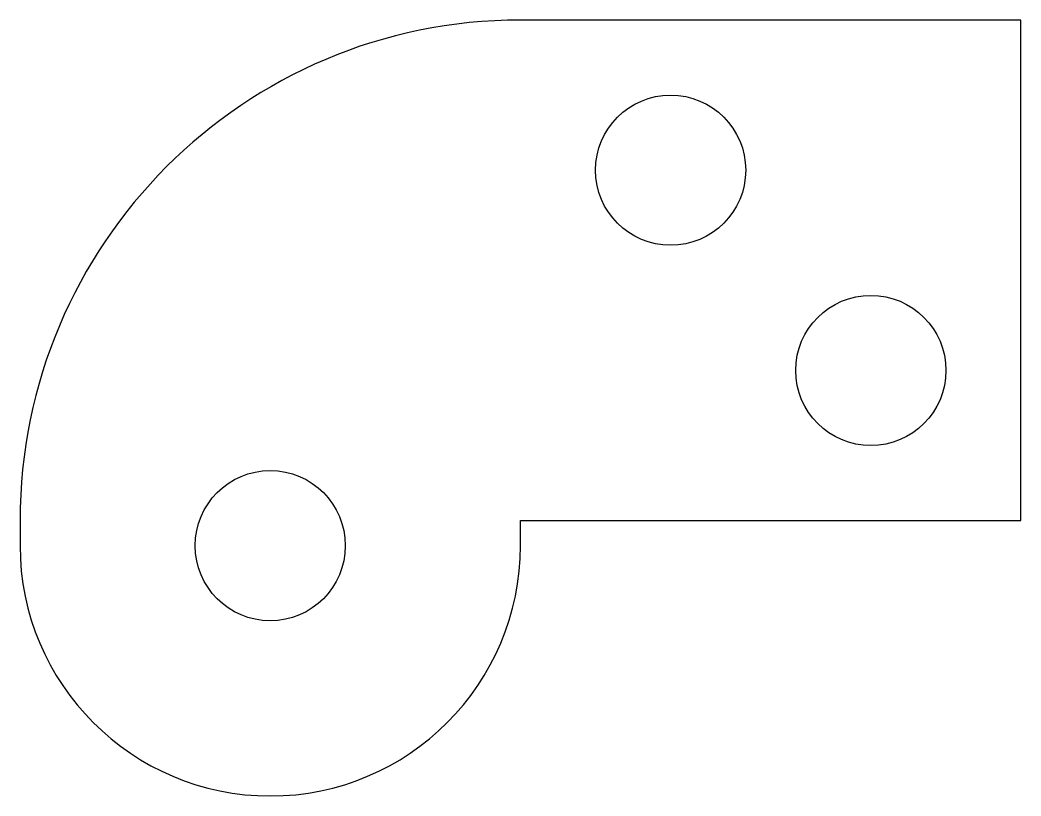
# Model space of a CAD drawing. Header units: millimetres. Extents: x -5 to 15, y -5 to 10.5.
import ezdxf

# ---------------------------------------------------------------- set-up
doc = ezdxf.new("R2010")
doc.units = ezdxf.units.MM

msp = doc.modelspace()

# ---------------------------------------------------------------- linework, layer by layer
at = {"color": 7, "linetype": 'Continuous', "lineweight": 25}
for p, q in [((15, 10.5), (5, 10.5)), ((15, 0.5), (15, 10.5)), ((-5, 0.5), (-5, 0)), ((5, 0), (5, 0.5)), ((5, 0.5), (15, 0.5))]:
    msp.add_line(p, q, dxfattribs=at)
for centre in [(8, 7.5), (12, 3.5), (0, 0)]:
    msp.add_circle(centre, 1.5, dxfattribs=at)
for centre, radius, start, end in [((5, 0.5), 10, 90, 180), ((0, 0), 5, 180, 0)]:
    msp.add_arc(centre, radius, start, end, dxfattribs=at)

doc.saveas('drawing.dxf')
